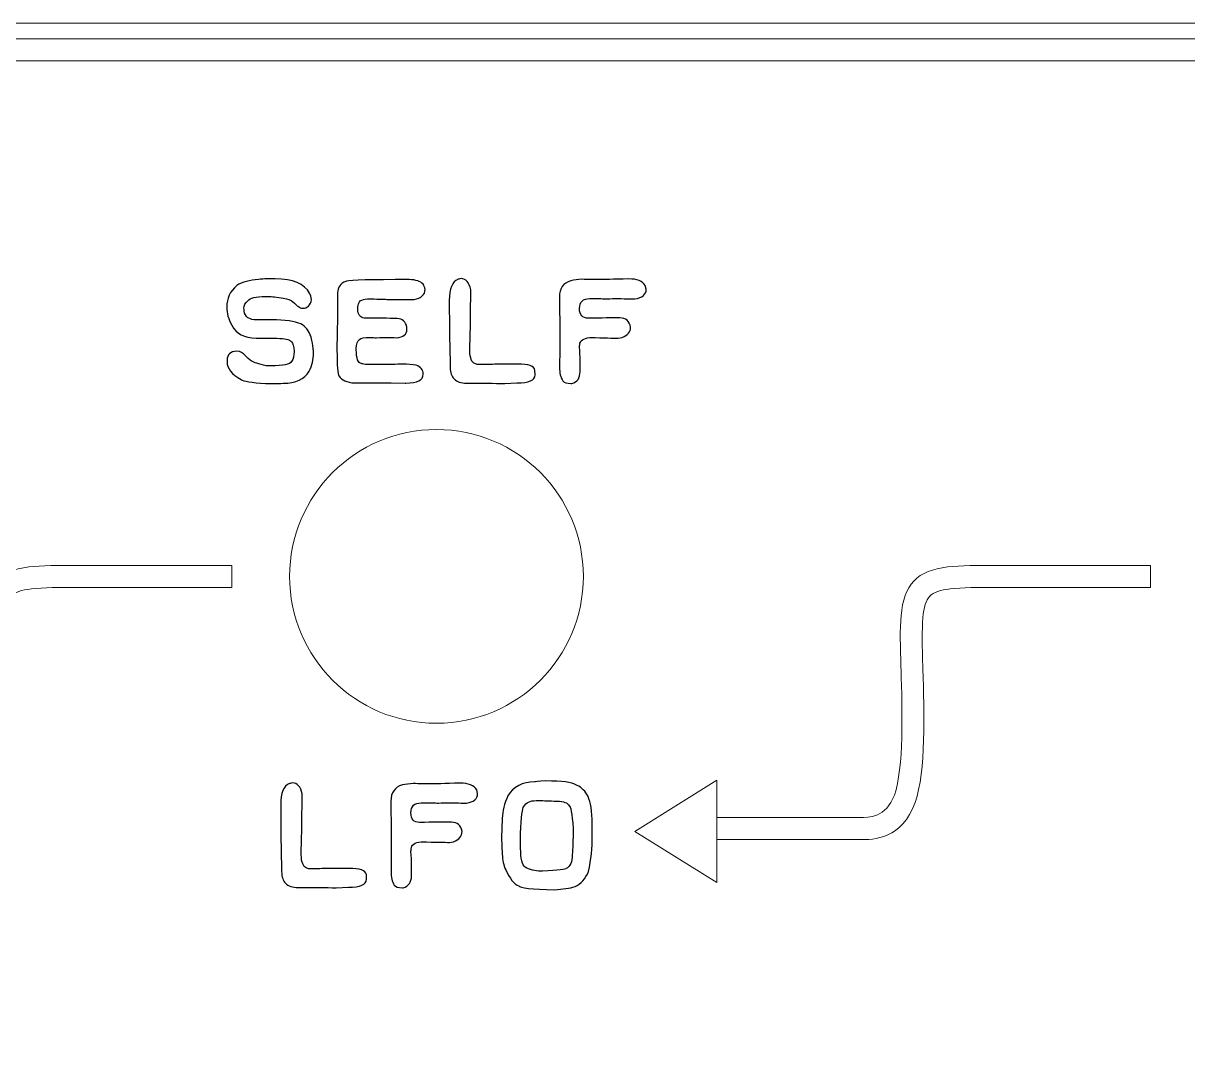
# Model space of a CAD drawing. Header units: centimetres. Extents: x -13.1 to 12.9, y -13 to 13.
# Drawn here: x 0.165 to 4.129, y 9.424 to 12.98 of the extents above; entities that cross this region are included whole.
import ezdxf

# ---------------------------------------------------------------- set-up
doc = ezdxf.new("R2010")
doc.units = ezdxf.units.CM
doc.header["$MEASUREMENT"] = 0
doc.layers.add('Layer 1', color=7, linetype='Continuous')

msp = doc.modelspace()

# ---------------------------------------------------------------- linework, layer by layer
at = {"layer": 'Layer 1', "color": 250, "lineweight": 9}
msp.add_open_spline([(-12.85, 12.98), (-12.85, 12.98), (12.75, 12.98), (12.75, 12.98), (12.75, 12.98), (12.86, 12.98), (12.95, 12.88999), (12.95, 12.78), (12.95, 12.78), (12.95, 12.78), (12.95, -12.82), (12.95, -12.82), (12.95, -12.82), (12.95, -12.93001), (12.86, -13.02), (12.75, -13.02), (12.75, -13.02), (12.75, -13.02), (-12.85, -13.02), (-12.85, -13.02), (-12.85, -13.02), (-12.96, -13.02), (-13.05, -12.93001), (-13.05, -12.82), (-13.05, -12.82), (-13.05, -12.82), (-13.05, 12.78), (-13.05, 12.78), (-13.05, 12.78), (-13.05, 12.88999), (-12.96, 12.98), (-12.85, 12.98)], degree=3, knots=[0, 0, 0, 0, 0.1111111, 0.1111111, 0.1111111, 0.1111111, 0.2222222, 0.2222222, 0.2222222, 0.2222222, 0.3333333, 0.3333333, 0.3333333, 0.3333333, 0.4444444, 0.4444444, 0.4444444, 0.4444444, 0.5555556, 0.5555556, 0.5555556, 0.5555556, 0.6666667, 0.6666667, 0.6666667, 0.6666667, 0.7777778, 0.7777778, 0.7777778, 0.7777778, 1, 1, 1, 1], dxfattribs=at)
at = {"layer": 'Layer 1', "color": 177, "lineweight": 9}
for points, knots in [([(-6.2285, 12.92751), (-6.2285, 12.92751), (6.1715, 12.92751), (6.1715, 12.92751), (6.1715, 12.92751), (6.23684, 12.92751), (6.29624, 12.90079), (6.33926, 12.85777), (6.33926, 12.85777), (6.38228, 12.81475), (6.409, 12.75535), (6.409, 12.69001), (6.409, 12.69001), (6.409, 12.69001), (6.409, 6.89001), (6.409, 6.89001), (6.409, 6.89001), (6.409, 6.82467), (6.38228, 6.76527), (6.33926, 6.72225), (6.33926, 6.72225), (6.29624, 6.67923), (6.23684, 6.65251), (6.1715, 6.65251), (6.1715, 6.65251), (6.1715, 6.65251), (-6.2285, 6.65251), (-6.2285, 6.65251), (-6.2285, 6.65251), (-6.29384, 6.65251), (-6.35324, 6.67923), (-6.39626, 6.72225), (-6.39626, 6.72225), (-6.43928, 6.76527), (-6.466, 6.82467), (-6.466, 6.89001), (-6.466, 6.89001), (-6.466, 6.89001), (-6.466, 12.69001), (-6.466, 12.69001), (-6.466, 12.69001), (-6.466, 12.75535), (-6.43928, 12.81475), (-6.39626, 12.85777), (-6.39626, 12.85777), (-6.35324, 12.90079), (-6.29384, 12.92751), (-6.2285, 12.92751)], [0, 0, 0, 0, 0.0769231, 0.0769231, 0.0769231, 0.0769231, 0.1538462, 0.1538462, 0.1538462, 0.1538462, 0.2307692, 0.2307692, 0.2307692, 0.2307692, 0.3076923, 0.3076923, 0.3076923, 0.3076923, 0.3846154, 0.3846154, 0.3846154, 0.3846154, 0.4615385, 0.4615385, 0.4615385, 0.4615385, 0.5384615, 0.5384615, 0.5384615, 0.5384615, 0.6153846, 0.6153846, 0.6153846, 0.6153846, 0.6923077, 0.6923077, 0.6923077, 0.6923077, 0.7692308, 0.7692308, 0.7692308, 0.7692308, 0.8461538, 0.8461538, 0.8461538, 0.8461538, 1, 1, 1, 1]), ([(6.1715, 12.85251), (6.1715, 12.85251), (-6.2285, 12.85251), (-6.2285, 12.85251), (-6.2285, 12.85251), (-6.27315, 12.85251), (-6.31378, 12.83421), (-6.34324, 12.80475), (-6.34324, 12.80475), (-6.3727, 12.77529), (-6.391, 12.73466), (-6.391, 12.69001), (-6.391, 12.69001), (-6.391, 12.69001), (-6.391, 6.89001), (-6.391, 6.89001), (-6.391, 6.89001), (-6.391, 6.84536), (-6.3727, 6.80473), (-6.34324, 6.77527), (-6.34324, 6.77527), (-6.31378, 6.74581), (-6.27315, 6.72751), (-6.2285, 6.72751), (-6.2285, 6.72751), (-6.2285, 6.72751), (6.1715, 6.72751), (6.1715, 6.72751), (6.1715, 6.72751), (6.21615, 6.72751), (6.25678, 6.74581), (6.28624, 6.77527), (6.28624, 6.77527), (6.3157, 6.80473), (6.334, 6.84536), (6.334, 6.89001), (6.334, 6.89001), (6.334, 6.89001), (6.334, 12.69001), (6.334, 12.69001), (6.334, 12.69001), (6.334, 12.73466), (6.3157, 12.77529), (6.28624, 12.80475), (6.28624, 12.80475), (6.25678, 12.83421), (6.21615, 12.85251), (6.1715, 12.85251)], [0, 0, 0, 0, 0.0769231, 0.0769231, 0.0769231, 0.0769231, 0.1538462, 0.1538462, 0.1538462, 0.1538462, 0.2307692, 0.2307692, 0.2307692, 0.2307692, 0.3076923, 0.3076923, 0.3076923, 0.3076923, 0.3846154, 0.3846154, 0.3846154, 0.3846154, 0.4615385, 0.4615385, 0.4615385, 0.4615385, 0.5384615, 0.5384615, 0.5384615, 0.5384615, 0.6153846, 0.6153846, 0.6153846, 0.6153846, 0.6923077, 0.6923077, 0.6923077, 0.6923077, 0.7692308, 0.7692308, 0.7692308, 0.7692308, 0.8461538, 0.8461538, 0.8461538, 0.8461538, 1, 1, 1, 1]), ([(-0.60208, 10.27594), (-0.60208, 10.27594), (-0.11546, 10.27594), (-0.11546, 10.27594), (-0.11546, 10.27594), (-0.08509, 10.27594), (-0.02434, 10.27595), (0.00251, 10.35231), (0.00251, 10.35231), (0.03529, 10.44553), (0.0294, 10.63899), (0.02514, 10.77866), (0.02514, 10.77866), (0.02514, 10.77866), (0.02489, 10.7868), (0.02489, 10.7868), (0.02489, 10.7868), (0.02269, 10.85956), (0.02114, 10.91712), (0.02531, 10.96314), (0.02531, 10.96314), (0.03006, 11.0155), (0.04238, 11.05375), (0.06872, 11.08131), (0.06872, 11.08131), (0.09543, 11.10926), (0.13279, 11.12286), (0.18367, 11.12909), (0.18367, 11.12909), (0.22835, 11.13456), (0.28379, 11.13457), (0.35335, 11.13457), (0.35335, 11.13457), (0.35335, 11.13457), (0.87458, 11.13457), (0.87458, 11.13457), (0.87458, 11.13457), (0.87458, 11.13457), (0.87458, 11.05957), (0.87458, 11.05957), (0.87458, 11.05957), (0.87458, 11.05957), (0.35335, 11.05957), (0.35335, 11.05957), (0.35335, 11.05957), (0.28621, 11.05957), (0.2327, 11.05956), (0.19275, 11.05467), (0.19275, 11.05467), (0.15897, 11.05053), (0.13589, 11.04332), (0.12292, 11.02975), (0.12292, 11.02975), (0.1096, 11.01581), (0.10293, 10.99172), (0.09973, 10.9564), (0.09973, 10.9564), (0.09595, 10.91476), (0.09746, 10.8592), (0.09959, 10.78886), (0.09959, 10.78886), (0.09959, 10.78886), (0.09984, 10.78072), (0.09984, 10.78072), (0.09984, 10.78072), (0.10427, 10.63526), (0.11041, 10.43378), (0.07311, 10.32771), (0.07311, 10.32771), (0.02853, 10.20095), (-0.06748, 10.20094), (-0.11546, 10.20094), (-0.11546, 10.20094), (-0.11546, 10.20094), (-0.60208, 10.20094), (-0.60208, 10.20094), (-0.60208, 10.20094), (-0.60208, 10.20094), (-0.60208, 10.27594), (-0.60208, 10.27594)], [0, 0, 0, 0, 0.047619, 0.047619, 0.047619, 0.047619, 0.0952381, 0.0952381, 0.0952381, 0.0952381, 0.1428571, 0.1428571, 0.1428571, 0.1428571, 0.1904762, 0.1904762, 0.1904762, 0.1904762, 0.2380952, 0.2380952, 0.2380952, 0.2380952, 0.2857143, 0.2857143, 0.2857143, 0.2857143, 0.3333333, 0.3333333, 0.3333333, 0.3333333, 0.3809524, 0.3809524, 0.3809524, 0.3809524, 0.4285714, 0.4285714, 0.4285714, 0.4285714, 0.4761905, 0.4761905, 0.4761905, 0.4761905, 0.5238095, 0.5238095, 0.5238095, 0.5238095, 0.5714286, 0.5714286, 0.5714286, 0.5714286, 0.6190476, 0.6190476, 0.6190476, 0.6190476, 0.6666667, 0.6666667, 0.6666667, 0.6666667, 0.7142857, 0.7142857, 0.7142857, 0.7142857, 0.7619048, 0.7619048, 0.7619048, 0.7619048, 0.8095238, 0.8095238, 0.8095238, 0.8095238, 0.8571429, 0.8571429, 0.8571429, 0.8571429, 0.9047619, 0.9047619, 0.9047619, 0.9047619, 1, 1, 1, 1]), ([(2.52572, 10.27594), (2.52572, 10.27594), (3.01234, 10.27594), (3.01234, 10.27594), (3.01234, 10.27594), (3.04271, 10.27594), (3.10346, 10.27595), (3.13031, 10.35231), (3.13031, 10.35231), (3.16309, 10.44553), (3.1572, 10.63899), (3.15294, 10.77866), (3.15294, 10.77866), (3.15294, 10.77866), (3.15269, 10.7868), (3.15269, 10.7868), (3.15269, 10.7868), (3.15049, 10.85956), (3.14894, 10.91712), (3.15311, 10.96314), (3.15311, 10.96314), (3.15786, 11.0155), (3.17018, 11.05375), (3.19652, 11.08131), (3.19652, 11.08131), (3.22323, 11.10926), (3.26059, 11.12286), (3.31147, 11.12909), (3.31147, 11.12909), (3.35615, 11.13456), (3.41159, 11.13457), (3.48115, 11.13457), (3.48115, 11.13457), (3.48115, 11.13457), (4.00238, 11.13457), (4.00238, 11.13457), (4.00238, 11.13457), (4.00238, 11.13457), (4.00238, 11.05957), (4.00238, 11.05957), (4.00238, 11.05957), (4.00238, 11.05957), (3.48115, 11.05957), (3.48115, 11.05957), (3.48115, 11.05957), (3.41401, 11.05957), (3.3605, 11.05956), (3.32055, 11.05467), (3.32055, 11.05467), (3.28677, 11.05053), (3.26369, 11.04332), (3.25072, 11.02975), (3.25072, 11.02975), (3.2374, 11.01581), (3.23073, 10.99172), (3.22753, 10.9564), (3.22753, 10.9564), (3.22375, 10.91476), (3.22526, 10.8592), (3.22739, 10.78886), (3.22739, 10.78886), (3.22739, 10.78886), (3.22764, 10.78072), (3.22764, 10.78072), (3.22764, 10.78072), (3.23207, 10.63526), (3.23821, 10.43378), (3.20091, 10.32771), (3.20091, 10.32771), (3.15633, 10.20095), (3.06032, 10.20094), (3.01234, 10.20094), (3.01234, 10.20094), (3.01234, 10.20094), (2.52572, 10.20094), (2.52572, 10.20094), (2.52572, 10.20094), (2.52572, 10.20094), (2.52572, 10.27594), (2.52572, 10.27594)], [0, 0, 0, 0, 0.047619, 0.047619, 0.047619, 0.047619, 0.0952381, 0.0952381, 0.0952381, 0.0952381, 0.1428571, 0.1428571, 0.1428571, 0.1428571, 0.1904762, 0.1904762, 0.1904762, 0.1904762, 0.2380952, 0.2380952, 0.2380952, 0.2380952, 0.2857143, 0.2857143, 0.2857143, 0.2857143, 0.3333333, 0.3333333, 0.3333333, 0.3333333, 0.3809524, 0.3809524, 0.3809524, 0.3809524, 0.4285714, 0.4285714, 0.4285714, 0.4285714, 0.4761905, 0.4761905, 0.4761905, 0.4761905, 0.5238095, 0.5238095, 0.5238095, 0.5238095, 0.5714286, 0.5714286, 0.5714286, 0.5714286, 0.6190476, 0.6190476, 0.6190476, 0.6190476, 0.6666667, 0.6666667, 0.6666667, 0.6666667, 0.7142857, 0.7142857, 0.7142857, 0.7142857, 0.7619048, 0.7619048, 0.7619048, 0.7619048, 0.8095238, 0.8095238, 0.8095238, 0.8095238, 0.8571429, 0.8571429, 0.8571429, 0.8571429, 0.9047619, 0.9047619, 0.9047619, 0.9047619, 1, 1, 1, 1]), ([(2.52577, 10.05463), (2.52577, 10.05463), (2.24666, 10.22911), (2.24666, 10.22911), (2.24666, 10.22911), (2.24666, 10.22911), (2.52577, 10.40323), (2.52577, 10.40323), (2.52577, 10.40323), (2.52577, 10.40323), (2.52577, 10.05463), (2.52577, 10.05463)], [0, 0, 0, 0, 0.25, 0.25, 0.25, 0.25, 0.5, 0.5, 0.5, 0.5, 1, 1, 1, 1])]:
    msp.add_open_spline(points, degree=3, knots=knots, dxfattribs=at)
at = {"layer": 'Layer 1', "color": 177}
for points, knots in [([(0.99494, 12.10979), (0.99494, 12.10979), (1.02194, 12.10979), (1.02194, 12.10979), (1.02194, 12.10979), (1.08328, 12.10979), (1.1225, 12.09342), (1.13962, 12.06069), (1.13962, 12.06069), (1.14235, 12.05504), (1.14442, 12.04808), (1.14574, 12.0398), (1.14574, 12.0398), (1.14292, 12.01995), (1.13295, 12.00998), (1.11564, 12.00998), (1.11564, 12.00998), (1.10736, 12.00998), (1.09645, 12.01723), (1.0829, 12.03181), (1.0829, 12.03181), (1.07547, 12.0382), (1.06484, 12.04225), (1.05092, 12.04394), (1.05092, 12.04394), (1.0274, 12.04799), (1.01009, 12.04996), (0.99908, 12.04996), (0.99908, 12.04996), (0.99908, 12.04996), (0.98911, 12.04996), (0.98911, 12.04996), (0.98911, 12.04996), (0.95684, 12.04996), (0.93681, 12.04498), (0.92909, 12.0351), (0.92909, 12.0351), (0.92044, 12.02814), (0.91611, 12.01967), (0.91611, 12.0097), (0.91611, 12.0097), (0.91611, 12.00697), (0.91649, 12.00406), (0.91724, 12.00095), (0.91724, 12.00095), (0.91903, 11.98035), (0.93361, 11.9701), (0.96079, 11.9701), (0.96079, 11.9701), (0.96079, 11.9701), (0.9941, 11.9701), (0.9941, 11.9701), (0.9941, 11.9701), (0.99946, 11.97019), (1.00454, 11.97028), (1.00952, 11.97028), (1.00952, 11.97028), (1.05618, 11.97028), (1.08958, 11.96568), (1.10962, 11.95627), (1.10962, 11.95627), (1.12542, 11.94874), (1.13727, 11.93388), (1.14518, 11.91158), (1.14518, 11.91158), (1.14884, 11.89616), (1.15101, 11.88383), (1.15176, 11.87443), (1.15176, 11.87443), (1.15251, 11.8685), (1.15289, 11.86276), (1.15289, 11.85702), (1.15289, 11.85702), (1.15289, 11.83576), (1.148, 11.81525), (1.13821, 11.79559), (1.13821, 11.79559), (1.12194, 11.76822), (1.0924, 11.75448), (1.04979, 11.75448), (1.04979, 11.75448), (1.03916, 11.75364), (1.02693, 11.75317), (1.0131, 11.75317), (1.0131, 11.75317), (1.00557, 11.75317), (0.99758, 11.75336), (0.98911, 11.75373), (0.98911, 11.75373), (0.94189, 11.75702), (0.91423, 11.76163), (0.90623, 11.76747), (0.90623, 11.76747), (0.87444, 11.78496), (0.85854, 11.805), (0.85854, 11.82758), (0.85854, 11.82758), (0.85854, 11.82758), (0.85854, 11.83332), (0.85854, 11.83332), (0.85854, 11.83332), (0.85854, 11.85194), (0.86983, 11.8622), (0.8924, 11.86427), (0.8924, 11.86427), (0.90398, 11.86238), (0.91329, 11.8574), (0.92025, 11.84921), (0.92025, 11.84921), (0.92721, 11.84103), (0.93455, 11.83463), (0.94217, 11.83002), (0.94217, 11.83002), (0.94979, 11.82541), (0.96634, 11.82024), (0.99193, 11.81431), (0.99193, 11.81431), (0.99739, 11.81413), (1.00266, 11.81403), (1.00764, 11.81403), (1.00764, 11.81403), (1.04913, 11.81403), (1.07274, 11.81883), (1.07848, 11.82842), (1.07848, 11.82842), (1.08412, 11.83811), (1.08694, 11.84903), (1.08694, 11.86116), (1.08694, 11.86116), (1.08694, 11.86116), (1.08694, 11.86427), (1.08694, 11.86427), (1.08694, 11.86427), (1.08553, 11.88035), (1.08271, 11.89079), (1.07848, 11.8954), (1.07848, 11.8954), (1.07425, 11.89992), (1.06804, 11.90302), (1.05995, 11.90443), (1.05995, 11.90443), (1.05336, 11.90575), (1.04283, 11.90707), (1.02824, 11.90829), (1.02824, 11.90829), (1.02824, 11.90829), (1.0162, 11.90829), (1.0162, 11.90829), (1.0162, 11.90829), (1.0162, 11.90829), (0.97425, 11.90773), (0.97425, 11.90773), (0.97425, 11.90773), (0.97425, 11.90773), (0.95722, 11.90829), (0.95722, 11.90829), (0.95722, 11.90829), (0.91752, 11.90829), (0.88996, 11.92297), (0.87453, 11.95213), (0.87453, 11.95213), (0.86315, 11.97292), (0.85741, 11.99324), (0.85741, 12.01309), (0.85741, 12.01309), (0.85741, 12.01309), (0.85741, 12.01384), (0.85741, 12.01384), (0.85741, 12.01384), (0.85741, 12.04291), (0.86879, 12.06737), (0.89156, 12.08722), (0.89156, 12.08722), (0.91065, 12.09935), (0.93549, 12.10612), (0.96597, 12.10754), (0.96597, 12.10754), (0.975, 12.10904), (0.98469, 12.10979), (0.99494, 12.10979)], [0, 0, 0, 0, 0.0217391, 0.0217391, 0.0217391, 0.0217391, 0.0434783, 0.0434783, 0.0434783, 0.0434783, 0.0652174, 0.0652174, 0.0652174, 0.0652174, 0.0869565, 0.0869565, 0.0869565, 0.0869565, 0.1086957, 0.1086957, 0.1086957, 0.1086957, 0.1304348, 0.1304348, 0.1304348, 0.1304348, 0.1521739, 0.1521739, 0.1521739, 0.1521739, 0.173913, 0.173913, 0.173913, 0.173913, 0.1956522, 0.1956522, 0.1956522, 0.1956522, 0.2173913, 0.2173913, 0.2173913, 0.2173913, 0.2391304, 0.2391304, 0.2391304, 0.2391304, 0.2608696, 0.2608696, 0.2608696, 0.2608696, 0.2826087, 0.2826087, 0.2826087, 0.2826087, 0.3043478, 0.3043478, 0.3043478, 0.3043478, 0.326087, 0.326087, 0.326087, 0.326087, 0.3478261, 0.3478261, 0.3478261, 0.3478261, 0.3695652, 0.3695652, 0.3695652, 0.3695652, 0.3913043, 0.3913043, 0.3913043, 0.3913043, 0.4130435, 0.4130435, 0.4130435, 0.4130435, 0.4347826, 0.4347826, 0.4347826, 0.4347826, 0.4565217, 0.4565217, 0.4565217, 0.4565217, 0.4782609, 0.4782609, 0.4782609, 0.4782609, 0.5, 0.5, 0.5, 0.5, 0.5217391, 0.5217391, 0.5217391, 0.5217391, 0.5434783, 0.5434783, 0.5434783, 0.5434783, 0.5652174, 0.5652174, 0.5652174, 0.5652174, 0.5869565, 0.5869565, 0.5869565, 0.5869565, 0.6086957, 0.6086957, 0.6086957, 0.6086957, 0.6304348, 0.6304348, 0.6304348, 0.6304348, 0.6521739, 0.6521739, 0.6521739, 0.6521739, 0.673913, 0.673913, 0.673913, 0.673913, 0.6956522, 0.6956522, 0.6956522, 0.6956522, 0.7173913, 0.7173913, 0.7173913, 0.7173913, 0.7391304, 0.7391304, 0.7391304, 0.7391304, 0.7608696, 0.7608696, 0.7608696, 0.7608696, 0.7826087, 0.7826087, 0.7826087, 0.7826087, 0.8043478, 0.8043478, 0.8043478, 0.8043478, 0.826087, 0.826087, 0.826087, 0.826087, 0.8478261, 0.8478261, 0.8478261, 0.8478261, 0.8695652, 0.8695652, 0.8695652, 0.8695652, 0.8913043, 0.8913043, 0.8913043, 0.8913043, 0.9130435, 0.9130435, 0.9130435, 0.9130435, 0.9347826, 0.9347826, 0.9347826, 0.9347826, 0.9565217, 0.9565217, 0.9565217, 0.9565217, 1, 1, 1, 1]), ([(1.47809, 12.10725), (1.50142, 12.10697), (1.51732, 12.10189), (1.52569, 12.09211), (1.52569, 12.09211), (1.52927, 12.08787), (1.53153, 12.08195), (1.53266, 12.07423), (1.53266, 12.07423), (1.53247, 12.05589), (1.51996, 12.04451), (1.49512, 12.04009), (1.49512, 12.04009), (1.49512, 12.04009), (1.40698, 12.04009), (1.40698, 12.04009), (1.40698, 12.04009), (1.39644, 12.04027), (1.37744, 12.04084), (1.34987, 12.04169), (1.34987, 12.04169), (1.34987, 12.04169), (1.34527, 12.04169), (1.34527, 12.04169), (1.34527, 12.04169), (1.32081, 12.04169), (1.3082, 12.0367), (1.30745, 12.02654), (1.30745, 12.02654), (1.30585, 12.02522), (1.30444, 12.01873), (1.30331, 12.00697), (1.30331, 12.00697), (1.30463, 11.98844), (1.31187, 11.97828), (1.32513, 11.97668), (1.32513, 11.97668), (1.37264, 11.97631), (1.40952, 11.97565), (1.43557, 11.97471), (1.43557, 11.97471), (1.43557, 11.97471), (1.43783, 11.97471), (1.43783, 11.97471), (1.43783, 11.97471), (1.45561, 11.97471), (1.46671, 11.96473), (1.47113, 11.9447), (1.47113, 11.9447), (1.47113, 11.9447), (1.47085, 11.93755), (1.47085, 11.93755), (1.47085, 11.93755), (1.47066, 11.92099), (1.4589, 11.91168), (1.43557, 11.9097), (1.43557, 11.9097), (1.42476, 11.90989), (1.41469, 11.90998), (1.40528, 11.90998), (1.40528, 11.90998), (1.39597, 11.90998), (1.38336, 11.90989), (1.36756, 11.9097), (1.36756, 11.9097), (1.36756, 11.9097), (1.36229, 11.9097), (1.36229, 11.9097), (1.36229, 11.9097), (1.35571, 11.91008), (1.34959, 11.91027), (1.34414, 11.91027), (1.34414, 11.91027), (1.32589, 11.91027), (1.31422, 11.9081), (1.30914, 11.90387), (1.30914, 11.90387), (1.30227, 11.89804), (1.29879, 11.8876), (1.29861, 11.87245), (1.29861, 11.87245), (1.29861, 11.87245), (1.29861, 11.86972), (1.29861, 11.86972), (1.29861, 11.86972), (1.29861, 11.83811), (1.30453, 11.82222), (1.31629, 11.82203), (1.31629, 11.82203), (1.31629, 11.82081), (1.32099, 11.81968), (1.33031, 11.81874), (1.33031, 11.81874), (1.35994, 11.81874), (1.38336, 11.81864), (1.40058, 11.81845), (1.40058, 11.81845), (1.40058, 11.81845), (1.4224, 11.81817), (1.4224, 11.81817), (1.4224, 11.81817), (1.43454, 11.81911), (1.44583, 11.81958), (1.45627, 11.81958), (1.45627, 11.81958), (1.47377, 11.81958), (1.48891, 11.81836), (1.5018, 11.81601), (1.5018, 11.81601), (1.51807, 11.80989), (1.52626, 11.79983), (1.52626, 11.78572), (1.52626, 11.78572), (1.52626, 11.78572), (1.52626, 11.78543), (1.52626, 11.78543), (1.52626, 11.78543), (1.52607, 11.7654), (1.50632, 11.75533), (1.46699, 11.75533), (1.46699, 11.75533), (1.46699, 11.75533), (1.46483, 11.75533), (1.46483, 11.75533), (1.46483, 11.75533), (1.46483, 11.75533), (1.41685, 11.7559), (1.41685, 11.7559), (1.41685, 11.7559), (1.38271, 11.75608), (1.35872, 11.75618), (1.34498, 11.75618), (1.34498, 11.75618), (1.34498, 11.75618), (1.2923, 11.75561), (1.2923, 11.75561), (1.2923, 11.75561), (1.26643, 11.75712), (1.24884, 11.76502), (1.23962, 11.77932), (1.23962, 11.77932), (1.23511, 11.78449), (1.23276, 11.81413), (1.23276, 11.86841), (1.23276, 11.86841), (1.23276, 11.86841), (1.23276, 11.8907), (1.23276, 11.8907), (1.23276, 11.8907), (1.23276, 11.89672), (1.23341, 11.92626), (1.23473, 11.97913), (1.23473, 11.97913), (1.23473, 11.97913), (1.23473, 12.0621), (1.23473, 12.0621), (1.23473, 12.0621), (1.23492, 12.08138), (1.24433, 12.09437), (1.26305, 12.10095), (1.26305, 12.10095), (1.26323, 12.10518), (1.31902, 12.10725), (1.4304, 12.10725), (1.4304, 12.10725), (1.4304, 12.10725), (1.47809, 12.10725), (1.47809, 12.10725)], [0, 0, 0, 0, 0.0232558, 0.0232558, 0.0232558, 0.0232558, 0.0465116, 0.0465116, 0.0465116, 0.0465116, 0.0697674, 0.0697674, 0.0697674, 0.0697674, 0.0930233, 0.0930233, 0.0930233, 0.0930233, 0.1162791, 0.1162791, 0.1162791, 0.1162791, 0.1395349, 0.1395349, 0.1395349, 0.1395349, 0.1627907, 0.1627907, 0.1627907, 0.1627907, 0.1860465, 0.1860465, 0.1860465, 0.1860465, 0.2093023, 0.2093023, 0.2093023, 0.2093023, 0.2325581, 0.2325581, 0.2325581, 0.2325581, 0.255814, 0.255814, 0.255814, 0.255814, 0.2790698, 0.2790698, 0.2790698, 0.2790698, 0.3023256, 0.3023256, 0.3023256, 0.3023256, 0.3255814, 0.3255814, 0.3255814, 0.3255814, 0.3488372, 0.3488372, 0.3488372, 0.3488372, 0.372093, 0.372093, 0.372093, 0.372093, 0.3953488, 0.3953488, 0.3953488, 0.3953488, 0.4186047, 0.4186047, 0.4186047, 0.4186047, 0.4418605, 0.4418605, 0.4418605, 0.4418605, 0.4651163, 0.4651163, 0.4651163, 0.4651163, 0.4883721, 0.4883721, 0.4883721, 0.4883721, 0.5116279, 0.5116279, 0.5116279, 0.5116279, 0.5348837, 0.5348837, 0.5348837, 0.5348837, 0.5581395, 0.5581395, 0.5581395, 0.5581395, 0.5813953, 0.5813953, 0.5813953, 0.5813953, 0.6046512, 0.6046512, 0.6046512, 0.6046512, 0.627907, 0.627907, 0.627907, 0.627907, 0.6511628, 0.6511628, 0.6511628, 0.6511628, 0.6744186, 0.6744186, 0.6744186, 0.6744186, 0.6976744, 0.6976744, 0.6976744, 0.6976744, 0.7209302, 0.7209302, 0.7209302, 0.7209302, 0.744186, 0.744186, 0.744186, 0.744186, 0.7674419, 0.7674419, 0.7674419, 0.7674419, 0.7906977, 0.7906977, 0.7906977, 0.7906977, 0.8139535, 0.8139535, 0.8139535, 0.8139535, 0.8372093, 0.8372093, 0.8372093, 0.8372093, 0.8604651, 0.8604651, 0.8604651, 0.8604651, 0.8837209, 0.8837209, 0.8837209, 0.8837209, 0.9069767, 0.9069767, 0.9069767, 0.9069767, 0.9302326, 0.9302326, 0.9302326, 0.9302326, 0.9534884, 0.9534884, 0.9534884, 0.9534884, 1, 1, 1, 1]), ([(1.6556, 12.11064), (1.67197, 12.11064), (1.68289, 12.09813), (1.68834, 12.07311), (1.68834, 12.07311), (1.68834, 12.07311), (1.68834, 12.06323), (1.68834, 12.06323), (1.68834, 12.06323), (1.68768, 12.02626), (1.68731, 11.99512), (1.68731, 11.96981), (1.68731, 11.96981), (1.68731, 11.96981), (1.68731, 11.95542), (1.68731, 11.95542), (1.68731, 11.95542), (1.68731, 11.95542), (1.68477, 11.8733), (1.68477, 11.8733), (1.68477, 11.8733), (1.68477, 11.8733), (1.68477, 11.8653), (1.68477, 11.8653), (1.68477, 11.8653), (1.6859, 11.83962), (1.69163, 11.82504), (1.70189, 11.82146), (1.70189, 11.82146), (1.70518, 11.81949), (1.70904, 11.81827), (1.71346, 11.81789), (1.71346, 11.81789), (1.73914, 11.81864), (1.75946, 11.81902), (1.77432, 11.81902), (1.77432, 11.81902), (1.77432, 11.81902), (1.82174, 11.81902), (1.82174, 11.81902), (1.82174, 11.81902), (1.83114, 11.81958), (1.8398, 11.81986), (1.8477, 11.81986), (1.8477, 11.81986), (1.88476, 11.81986), (1.90442, 11.81271), (1.90668, 11.79832), (1.90668, 11.79832), (1.90668, 11.79832), (1.90696, 11.78289), (1.90696, 11.78289), (1.90696, 11.78289), (1.90696, 11.76474), (1.88646, 11.75561), (1.84544, 11.75561), (1.84544, 11.75561), (1.84544, 11.75561), (1.80386, 11.75373), (1.80386, 11.75373), (1.80386, 11.75373), (1.77018, 11.75448), (1.72475, 11.75486), (1.66746, 11.75505), (1.66746, 11.75505), (1.64921, 11.75637), (1.63623, 11.76248), (1.62832, 11.7733), (1.62832, 11.7733), (1.62127, 11.78139), (1.61779, 11.79569), (1.61779, 11.81629), (1.61779, 11.81629), (1.61779, 11.81629), (1.61647, 11.87885), (1.61647, 11.87885), (1.61647, 11.87885), (1.61647, 11.89427), (1.61619, 11.90735), (1.61562, 11.91798), (1.61562, 11.91798), (1.61525, 11.98355), (1.61506, 12.02137), (1.61506, 12.03153), (1.61506, 12.03153), (1.61506, 12.03153), (1.61506, 12.03651), (1.61506, 12.03651), (1.61506, 12.03651), (1.61506, 12.0763), (1.62494, 12.10039), (1.64479, 12.10866), (1.64479, 12.10866), (1.64497, 12.10866), (1.64855, 12.10932), (1.6556, 12.11064)], [0, 0, 0, 0, 0.04, 0.04, 0.04, 0.04, 0.08, 0.08, 0.08, 0.08, 0.12, 0.12, 0.12, 0.12, 0.16, 0.16, 0.16, 0.16, 0.2, 0.2, 0.2, 0.2, 0.24, 0.24, 0.24, 0.24, 0.28, 0.28, 0.28, 0.28, 0.32, 0.32, 0.32, 0.32, 0.36, 0.36, 0.36, 0.36, 0.4, 0.4, 0.4, 0.4, 0.44, 0.44, 0.44, 0.44, 0.48, 0.48, 0.48, 0.48, 0.52, 0.52, 0.52, 0.52, 0.56, 0.56, 0.56, 0.56, 0.6, 0.6, 0.6, 0.6, 0.64, 0.64, 0.64, 0.64, 0.68, 0.68, 0.68, 0.68, 0.72, 0.72, 0.72, 0.72, 0.76, 0.76, 0.76, 0.76, 0.8, 0.8, 0.8, 0.8, 0.84, 0.84, 0.84, 0.84, 0.88, 0.88, 0.88, 0.88, 0.92, 0.92, 0.92, 0.92, 1, 1, 1, 1]), ([(2.22633, 12.10979), (2.25427, 12.10979), (2.27299, 12.10217), (2.28249, 12.08693), (2.28249, 12.08693), (2.28249, 12.08693), (2.2856, 12.0748), (2.2856, 12.0748), (2.2856, 12.0748), (2.2856, 12.05645), (2.27281, 12.04545), (2.24722, 12.04197), (2.24722, 12.04197), (2.24195, 12.04197), (2.22219, 12.04225), (2.18805, 12.04281), (2.18805, 12.04281), (2.17751, 12.04281), (2.16547, 12.04253), (2.15192, 12.04197), (2.15192, 12.04197), (2.14092, 12.04253), (2.12342, 12.04281), (2.09953, 12.04281), (2.09953, 12.04281), (2.09953, 12.04281), (2.09379, 12.04281), (2.09379, 12.04281), (2.09379, 12.04281), (2.07027, 12.04281), (2.05851, 12.03153), (2.05851, 12.00895), (2.05851, 12.00895), (2.05851, 11.98703), (2.0682, 11.97612), (2.08767, 11.97612), (2.08767, 11.97612), (2.13377, 11.97668), (2.16989, 11.97696), (2.19604, 11.97696), (2.19604, 11.97696), (2.21636, 11.97696), (2.2285, 11.96633), (2.23235, 11.94526), (2.23235, 11.94526), (2.23235, 11.92946), (2.22267, 11.91779), (2.20319, 11.91027), (2.20319, 11.91027), (2.20319, 11.91027), (2.19021, 11.90829), (2.19021, 11.90829), (2.19021, 11.90829), (2.17441, 11.90829), (2.14223, 11.90895), (2.09379, 11.91027), (2.09379, 11.91027), (2.07093, 11.90782), (2.05954, 11.89954), (2.05954, 11.88543), (2.05954, 11.88543), (2.05879, 11.8827), (2.05851, 11.88026), (2.05851, 11.87828), (2.05851, 11.87828), (2.05973, 11.85862), (2.06039, 11.84498), (2.06039, 11.83746), (2.06039, 11.83746), (2.06039, 11.83746), (2.06039, 11.79371), (2.06039, 11.79371), (2.06039, 11.79371), (2.06039, 11.77255), (2.05098, 11.75919), (2.03226, 11.75373), (2.03226, 11.75373), (2.03226, 11.75373), (2.02925, 11.75373), (2.02925, 11.75373), (2.02925, 11.75373), (2.01533, 11.75373), (2.00611, 11.75674), (2.00188, 11.76276), (2.00188, 11.76276), (1.99755, 11.76888), (1.99454, 11.77565), (1.99304, 11.78318), (1.99304, 11.78318), (1.99144, 11.7907), (1.99068, 11.79917), (1.99068, 11.80858), (1.99068, 11.80858), (1.99068, 11.81093), (1.99078, 11.824), (1.99097, 11.84771), (1.99097, 11.84771), (1.99115, 11.8701), (1.99125, 11.88393), (1.99125, 11.88929), (1.99125, 11.88929), (1.99144, 11.92899), (1.99153, 11.95062), (1.99153, 11.9541), (1.99153, 11.9541), (1.99059, 11.98675), (1.99012, 12.01836), (1.99012, 12.04883), (1.99012, 12.04883), (1.99012, 12.07753), (2.0032, 12.09578), (2.02925, 12.10368), (2.02925, 12.10368), (2.04064, 12.10575), (2.05305, 12.10744), (2.06651, 12.10866), (2.06651, 12.10866), (2.0777, 12.10791), (2.08636, 12.10754), (2.09266, 12.10754), (2.09266, 12.10754), (2.09266, 12.10754), (2.12681, 12.10754), (2.12681, 12.10754), (2.12681, 12.10754), (2.13875, 12.10754), (2.17196, 12.10829), (2.22633, 12.10979)], [0, 0, 0, 0, 0.030303, 0.030303, 0.030303, 0.030303, 0.0606061, 0.0606061, 0.0606061, 0.0606061, 0.0909091, 0.0909091, 0.0909091, 0.0909091, 0.1212121, 0.1212121, 0.1212121, 0.1212121, 0.1515152, 0.1515152, 0.1515152, 0.1515152, 0.1818182, 0.1818182, 0.1818182, 0.1818182, 0.2121212, 0.2121212, 0.2121212, 0.2121212, 0.2424242, 0.2424242, 0.2424242, 0.2424242, 0.2727273, 0.2727273, 0.2727273, 0.2727273, 0.3030303, 0.3030303, 0.3030303, 0.3030303, 0.3333333, 0.3333333, 0.3333333, 0.3333333, 0.3636364, 0.3636364, 0.3636364, 0.3636364, 0.3939394, 0.3939394, 0.3939394, 0.3939394, 0.4242424, 0.4242424, 0.4242424, 0.4242424, 0.4545455, 0.4545455, 0.4545455, 0.4545455, 0.4848485, 0.4848485, 0.4848485, 0.4848485, 0.5151515, 0.5151515, 0.5151515, 0.5151515, 0.5454545, 0.5454545, 0.5454545, 0.5454545, 0.5757576, 0.5757576, 0.5757576, 0.5757576, 0.6060606, 0.6060606, 0.6060606, 0.6060606, 0.6363636, 0.6363636, 0.6363636, 0.6363636, 0.6666667, 0.6666667, 0.6666667, 0.6666667, 0.6969697, 0.6969697, 0.6969697, 0.6969697, 0.7272727, 0.7272727, 0.7272727, 0.7272727, 0.7575758, 0.7575758, 0.7575758, 0.7575758, 0.7878788, 0.7878788, 0.7878788, 0.7878788, 0.8181818, 0.8181818, 0.8181818, 0.8181818, 0.8484848, 0.8484848, 0.8484848, 0.8484848, 0.8787879, 0.8787879, 0.8787879, 0.8787879, 0.9090909, 0.9090909, 0.9090909, 0.9090909, 0.9393939, 0.9393939, 0.9393939, 0.9393939, 1, 1, 1, 1]), ([(1.08167, 10.39392), (1.09804, 10.39392), (1.10896, 10.38141), (1.11441, 10.35639), (1.11441, 10.35639), (1.11441, 10.35639), (1.11441, 10.34651), (1.11441, 10.34651), (1.11441, 10.34651), (1.11375, 10.30954), (1.11338, 10.2784), (1.11338, 10.25309), (1.11338, 10.25309), (1.11338, 10.25309), (1.11338, 10.2387), (1.11338, 10.2387), (1.11338, 10.2387), (1.11338, 10.2387), (1.11084, 10.15658), (1.11084, 10.15658), (1.11084, 10.15658), (1.11084, 10.15658), (1.11084, 10.14858), (1.11084, 10.14858), (1.11084, 10.14858), (1.11197, 10.1229), (1.1177, 10.10832), (1.12796, 10.10474), (1.12796, 10.10474), (1.13125, 10.10277), (1.13511, 10.10155), (1.13953, 10.10117), (1.13953, 10.10117), (1.16521, 10.10192), (1.18553, 10.1023), (1.20039, 10.1023), (1.20039, 10.1023), (1.20039, 10.1023), (1.24781, 10.1023), (1.24781, 10.1023), (1.24781, 10.1023), (1.25721, 10.10286), (1.26587, 10.10314), (1.27377, 10.10314), (1.27377, 10.10314), (1.31083, 10.10314), (1.33049, 10.09599), (1.33275, 10.0816), (1.33275, 10.0816), (1.33275, 10.0816), (1.33303, 10.06617), (1.33303, 10.06617), (1.33303, 10.06617), (1.33303, 10.04802), (1.31253, 10.03889), (1.27151, 10.03889), (1.27151, 10.03889), (1.27151, 10.03889), (1.22993, 10.03701), (1.22993, 10.03701), (1.22993, 10.03701), (1.19625, 10.03776), (1.15082, 10.03814), (1.09353, 10.03833), (1.09353, 10.03833), (1.07528, 10.03965), (1.0623, 10.04576), (1.05439, 10.05658), (1.05439, 10.05658), (1.04734, 10.06467), (1.04386, 10.07897), (1.04386, 10.09957), (1.04386, 10.09957), (1.04386, 10.09957), (1.04254, 10.16213), (1.04254, 10.16213), (1.04254, 10.16213), (1.04254, 10.17755), (1.04226, 10.19063), (1.04169, 10.20126), (1.04169, 10.20126), (1.04132, 10.26683), (1.04113, 10.30465), (1.04113, 10.31481), (1.04113, 10.31481), (1.04113, 10.31481), (1.04113, 10.31979), (1.04113, 10.31979), (1.04113, 10.31979), (1.04113, 10.35958), (1.05101, 10.38367), (1.07086, 10.39194), (1.07086, 10.39194), (1.07104, 10.39194), (1.07462, 10.3926), (1.08167, 10.39392)], [0, 0, 0, 0, 0.04, 0.04, 0.04, 0.04, 0.08, 0.08, 0.08, 0.08, 0.12, 0.12, 0.12, 0.12, 0.16, 0.16, 0.16, 0.16, 0.2, 0.2, 0.2, 0.2, 0.24, 0.24, 0.24, 0.24, 0.28, 0.28, 0.28, 0.28, 0.32, 0.32, 0.32, 0.32, 0.36, 0.36, 0.36, 0.36, 0.4, 0.4, 0.4, 0.4, 0.44, 0.44, 0.44, 0.44, 0.48, 0.48, 0.48, 0.48, 0.52, 0.52, 0.52, 0.52, 0.56, 0.56, 0.56, 0.56, 0.6, 0.6, 0.6, 0.6, 0.64, 0.64, 0.64, 0.64, 0.68, 0.68, 0.68, 0.68, 0.72, 0.72, 0.72, 0.72, 0.76, 0.76, 0.76, 0.76, 0.8, 0.8, 0.8, 0.8, 0.84, 0.84, 0.84, 0.84, 0.88, 0.88, 0.88, 0.88, 0.92, 0.92, 0.92, 0.92, 1, 1, 1, 1]), ([(1.6524, 10.39307), (1.68034, 10.39307), (1.69906, 10.38545), (1.70856, 10.37021), (1.70856, 10.37021), (1.70856, 10.37021), (1.71167, 10.35808), (1.71167, 10.35808), (1.71167, 10.35808), (1.71167, 10.33973), (1.69888, 10.32873), (1.67329, 10.32525), (1.67329, 10.32525), (1.66802, 10.32525), (1.64826, 10.32553), (1.61412, 10.32609), (1.61412, 10.32609), (1.60358, 10.32609), (1.59154, 10.32581), (1.57799, 10.32525), (1.57799, 10.32525), (1.56699, 10.32581), (1.54949, 10.32609), (1.5256, 10.32609), (1.5256, 10.32609), (1.5256, 10.32609), (1.51986, 10.32609), (1.51986, 10.32609), (1.51986, 10.32609), (1.49634, 10.32609), (1.48458, 10.31481), (1.48458, 10.29223), (1.48458, 10.29223), (1.48458, 10.27031), (1.49427, 10.2594), (1.51374, 10.2594), (1.51374, 10.2594), (1.55984, 10.25996), (1.59596, 10.26024), (1.62211, 10.26024), (1.62211, 10.26024), (1.64243, 10.26024), (1.65457, 10.24961), (1.65842, 10.22854), (1.65842, 10.22854), (1.65842, 10.21274), (1.64874, 10.20107), (1.62926, 10.19355), (1.62926, 10.19355), (1.62926, 10.19355), (1.61628, 10.19157), (1.61628, 10.19157), (1.61628, 10.19157), (1.60048, 10.19157), (1.5683, 10.19223), (1.51986, 10.19355), (1.51986, 10.19355), (1.497, 10.1911), (1.48561, 10.18282), (1.48561, 10.16871), (1.48561, 10.16871), (1.48486, 10.16598), (1.48458, 10.16354), (1.48458, 10.16156), (1.48458, 10.16156), (1.4858, 10.1419), (1.48646, 10.12826), (1.48646, 10.12074), (1.48646, 10.12074), (1.48646, 10.12074), (1.48646, 10.07699), (1.48646, 10.07699), (1.48646, 10.07699), (1.48646, 10.05583), (1.47705, 10.04247), (1.45833, 10.03701), (1.45833, 10.03701), (1.45833, 10.03701), (1.45532, 10.03701), (1.45532, 10.03701), (1.45532, 10.03701), (1.4414, 10.03701), (1.43218, 10.04002), (1.42795, 10.04604), (1.42795, 10.04604), (1.42362, 10.05216), (1.42061, 10.05893), (1.41911, 10.06646), (1.41911, 10.06646), (1.41751, 10.07398), (1.41675, 10.08245), (1.41675, 10.09186), (1.41675, 10.09186), (1.41675, 10.09421), (1.41685, 10.10728), (1.41704, 10.13099), (1.41704, 10.13099), (1.41722, 10.15338), (1.41732, 10.16721), (1.41732, 10.17257), (1.41732, 10.17257), (1.41751, 10.21227), (1.4176, 10.2339), (1.4176, 10.23738), (1.4176, 10.23738), (1.41666, 10.27003), (1.41619, 10.30164), (1.41619, 10.33211), (1.41619, 10.33211), (1.41619, 10.36081), (1.42927, 10.37906), (1.45532, 10.38696), (1.45532, 10.38696), (1.46671, 10.38903), (1.47912, 10.39072), (1.49258, 10.39194), (1.49258, 10.39194), (1.50377, 10.39119), (1.51243, 10.39082), (1.51873, 10.39082), (1.51873, 10.39082), (1.51873, 10.39082), (1.55288, 10.39082), (1.55288, 10.39082), (1.55288, 10.39082), (1.56482, 10.39082), (1.59803, 10.39157), (1.6524, 10.39307)], [0, 0, 0, 0, 0.030303, 0.030303, 0.030303, 0.030303, 0.0606061, 0.0606061, 0.0606061, 0.0606061, 0.0909091, 0.0909091, 0.0909091, 0.0909091, 0.1212121, 0.1212121, 0.1212121, 0.1212121, 0.1515152, 0.1515152, 0.1515152, 0.1515152, 0.1818182, 0.1818182, 0.1818182, 0.1818182, 0.2121212, 0.2121212, 0.2121212, 0.2121212, 0.2424242, 0.2424242, 0.2424242, 0.2424242, 0.2727273, 0.2727273, 0.2727273, 0.2727273, 0.3030303, 0.3030303, 0.3030303, 0.3030303, 0.3333333, 0.3333333, 0.3333333, 0.3333333, 0.3636364, 0.3636364, 0.3636364, 0.3636364, 0.3939394, 0.3939394, 0.3939394, 0.3939394, 0.4242424, 0.4242424, 0.4242424, 0.4242424, 0.4545455, 0.4545455, 0.4545455, 0.4545455, 0.4848485, 0.4848485, 0.4848485, 0.4848485, 0.5151515, 0.5151515, 0.5151515, 0.5151515, 0.5454545, 0.5454545, 0.5454545, 0.5454545, 0.5757576, 0.5757576, 0.5757576, 0.5757576, 0.6060606, 0.6060606, 0.6060606, 0.6060606, 0.6363636, 0.6363636, 0.6363636, 0.6363636, 0.6666667, 0.6666667, 0.6666667, 0.6666667, 0.6969697, 0.6969697, 0.6969697, 0.6969697, 0.7272727, 0.7272727, 0.7272727, 0.7272727, 0.7575758, 0.7575758, 0.7575758, 0.7575758, 0.7878788, 0.7878788, 0.7878788, 0.7878788, 0.8181818, 0.8181818, 0.8181818, 0.8181818, 0.8484848, 0.8484848, 0.8484848, 0.8484848, 0.8787879, 0.8787879, 0.8787879, 0.8787879, 0.9090909, 0.9090909, 0.9090909, 0.9090909, 0.9393939, 0.9393939, 0.9393939, 0.9393939, 1, 1, 1, 1]), ([(1.94308, 10.4005), (1.9999, 10.4005), (2.03349, 10.39637), (2.04402, 10.38809), (2.04402, 10.38809), (2.06067, 10.38207), (2.07413, 10.37068), (2.08419, 10.35394), (2.08419, 10.35394), (2.09379, 10.33832), (2.09962, 10.31038), (2.10188, 10.27012), (2.10188, 10.27012), (2.10188, 10.27012), (2.10188, 10.21443), (2.10188, 10.21443), (2.10188, 10.21443), (2.10188, 10.17332), (2.09774, 10.13259), (2.08946, 10.09242), (2.08946, 10.09242), (2.07864, 10.06759), (2.06321, 10.05046), (2.04318, 10.04115), (2.04318, 10.04115), (2.02512, 10.0356), (2.00179, 10.03184), (1.97319, 10.02986), (1.97319, 10.02986), (1.89558, 10.03184), (1.85513, 10.03635), (1.85165, 10.04331), (1.85165, 10.04331), (1.83565, 10.0499), (1.82079, 10.06834), (1.80725, 10.09844), (1.80725, 10.09844), (1.79991, 10.1133), (1.79596, 10.1308), (1.79539, 10.15084), (1.79539, 10.15084), (1.79539, 10.15084), (1.79342, 10.20672), (1.79342, 10.20672), (1.79342, 10.20672), (1.79342, 10.20672), (1.79511, 10.27294), (1.79511, 10.27294), (1.79511, 10.27294), (1.79624, 10.29844), (1.80273, 10.32412), (1.81468, 10.35008), (1.81468, 10.35008), (1.83321, 10.3815), (1.86378, 10.39721), (1.90621, 10.39721), (1.90621, 10.39721), (1.90621, 10.39844), (1.91853, 10.39956), (1.94308, 10.4005)], [0, 0, 0, 0, 0.0625, 0.0625, 0.0625, 0.0625, 0.125, 0.125, 0.125, 0.125, 0.1875, 0.1875, 0.1875, 0.1875, 0.25, 0.25, 0.25, 0.25, 0.3125, 0.3125, 0.3125, 0.3125, 0.375, 0.375, 0.375, 0.375, 0.4375, 0.4375, 0.4375, 0.4375, 0.5, 0.5, 0.5, 0.5, 0.5625, 0.5625, 0.5625, 0.5625, 0.625, 0.625, 0.625, 0.625, 0.6875, 0.6875, 0.6875, 0.6875, 0.75, 0.75, 0.75, 0.75, 0.8125, 0.8125, 0.8125, 0.8125, 0.875, 0.875, 0.875, 0.875, 1, 1, 1, 1]), ([(1.85795, 10.17229), (1.85795, 10.13579), (1.86322, 10.11387), (1.87366, 10.10672), (1.87366, 10.10672), (1.88852, 10.09788), (1.90621, 10.09345), (1.92653, 10.09345), (1.92653, 10.09345), (1.92653, 10.09345), (1.93264, 10.09345), (1.93264, 10.09345), (1.93264, 10.09345), (1.98589, 10.09628), (2.0126, 10.09929), (2.0126, 10.10258), (2.0126, 10.10258), (2.02671, 10.10879), (2.03377, 10.12459), (2.03377, 10.14999), (2.03377, 10.14999), (2.03527, 10.16777), (2.03631, 10.19759), (2.03678, 10.23927), (2.03678, 10.23927), (2.03255, 10.29054), (2.02813, 10.31622), (2.02333, 10.31622), (2.02333, 10.31622), (2.01797, 10.32647), (2.00423, 10.33164), (1.98194, 10.33164), (1.98194, 10.33164), (1.95513, 10.33306), (1.93565, 10.33381), (1.92352, 10.33381), (1.92352, 10.33381), (1.92352, 10.33381), (1.91063, 10.33381), (1.91063, 10.33381), (1.91063, 10.33381), (1.89003, 10.33381), (1.87601, 10.32694), (1.86867, 10.31311), (1.86867, 10.31311), (1.86425, 10.30963), (1.86049, 10.27943), (1.85739, 10.22243), (1.85739, 10.22243), (1.8572, 10.21547), (1.8571, 10.2085), (1.8571, 10.20154), (1.8571, 10.20154), (1.8571, 10.19176), (1.85739, 10.18207), (1.85795, 10.17229)], [0, 0, 0, 0, 0.0666667, 0.0666667, 0.0666667, 0.0666667, 0.1333333, 0.1333333, 0.1333333, 0.1333333, 0.2, 0.2, 0.2, 0.2, 0.2666667, 0.2666667, 0.2666667, 0.2666667, 0.3333333, 0.3333333, 0.3333333, 0.3333333, 0.4, 0.4, 0.4, 0.4, 0.4666667, 0.4666667, 0.4666667, 0.4666667, 0.5333333, 0.5333333, 0.5333333, 0.5333333, 0.6, 0.6, 0.6, 0.6, 0.6666667, 0.6666667, 0.6666667, 0.6666667, 0.7333333, 0.7333333, 0.7333333, 0.7333333, 0.8, 0.8, 0.8, 0.8, 0.8666667, 0.8666667, 0.8666667, 0.8666667, 1, 1, 1, 1])]:
    msp.add_open_spline(points, degree=3, knots=knots, dxfattribs=at)
at = {"layer": 'Layer 1', "color": 242, "lineweight": 9}
msp.add_open_spline([(1.07152, 11.09707), (1.07152, 11.37321), (1.29538, 11.59707), (1.57152, 11.59707), (1.57152, 11.59707), (1.84767, 11.59707), (2.07151, 11.37321), (2.07151, 11.09707), (2.07151, 11.09707), (2.07152, 10.82093), (1.84767, 10.59707), (1.57153, 10.59707), (1.57153, 10.59707), (1.29538, 10.59707), (1.07154, 10.82093), (1.07154, 11.09707)], degree=3, knots=[0, 0, 0, 0, 0.2, 0.2, 0.2, 0.2, 0.4, 0.4, 0.4, 0.4, 0.6, 0.6, 0.6, 0.6, 1, 1, 1, 1], dxfattribs=at)

doc.saveas('drawing.dxf')
